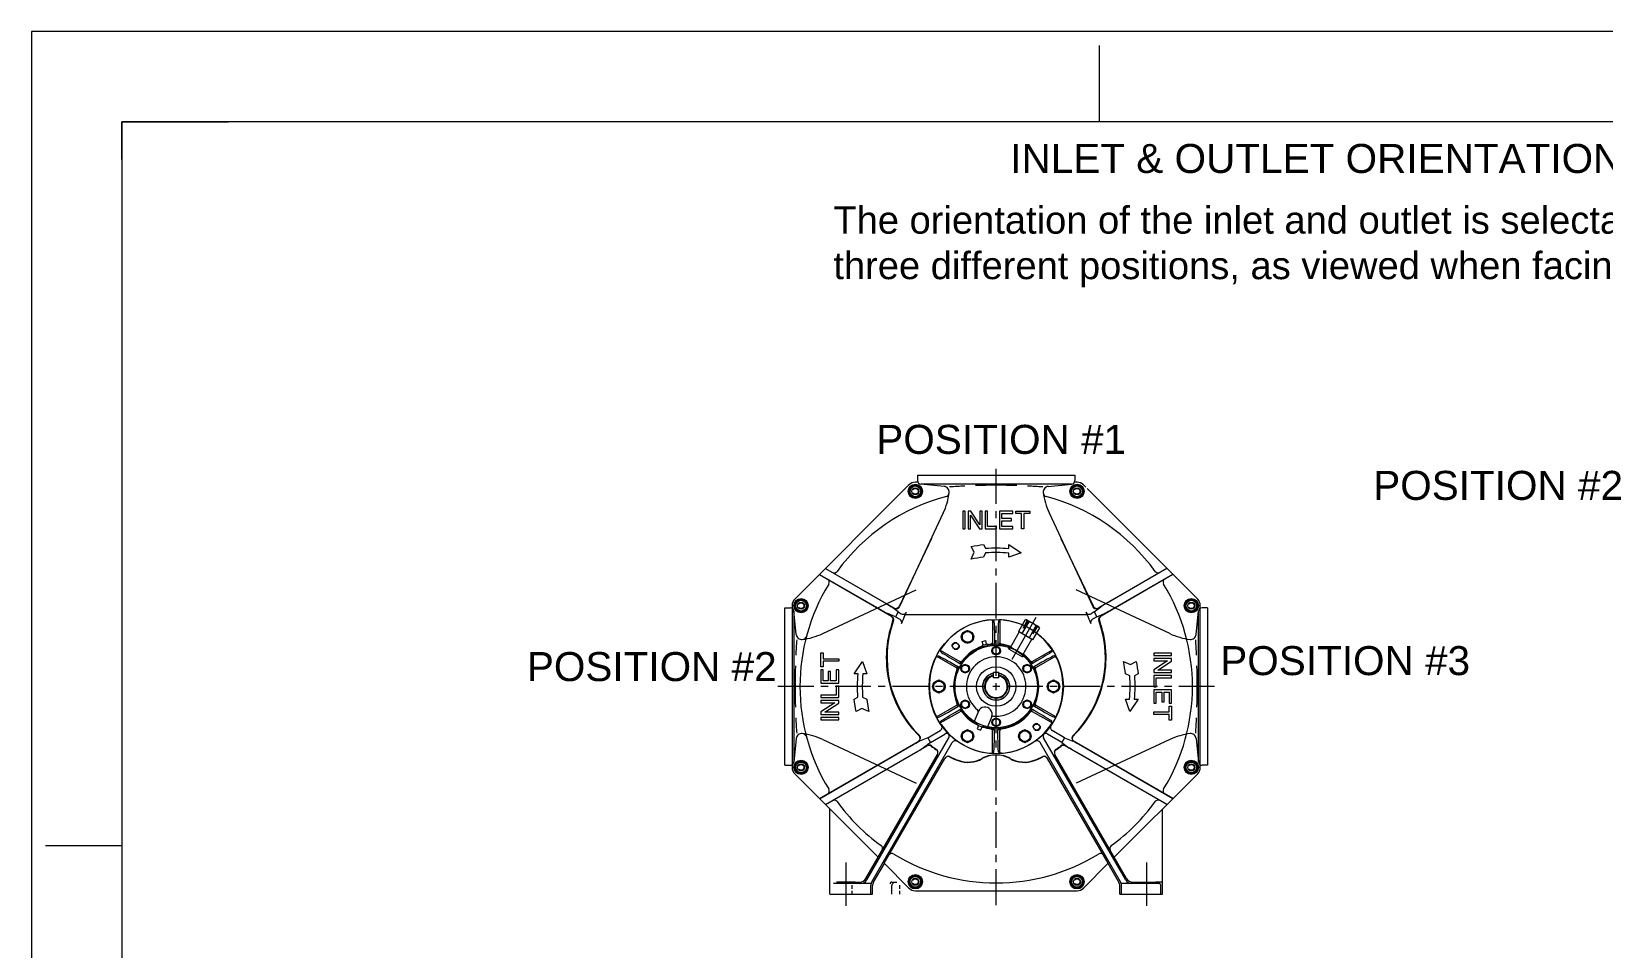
# Model space of a CAD drawing. Header units: millimetres. Extents: x -1229 to 6348, y -522 to 5252.
# Drawn here: x -1229 to 1558, y 3627 to 5252 of the extents above; entities that cross this region are included whole.
import ezdxf
from ezdxf.enums import TextEntityAlignment as Align

# ---------------------------------------------------------------- set-up
doc = ezdxf.new("R2010")
doc.units = ezdxf.units.MM
doc.header["$LTSCALE"] = 25.4
doc.linetypes.add('CENTER', pattern=[2, 1.25, -0.25, 0.25, -0.25])
doc.linetypes.add('HIDDEN', pattern=[0.375, 0.25, -0.125])
for name, color, linetype, lineweight in [('CEN', 3, 'CENTER', 5), ('CEN-HIDE', 3, 'CENTER', 5), ('HID', 6, 'HIDDEN', 5), ('HID-HIDE', 6, 'HIDDEN', 5), ('OBJ', 7, 'Continuous', 5), ('TXT', 7, 'Continuous', 5)]:
    doc.layers.add(name, color=color, linetype=linetype, lineweight=lineweight)
doc.layers.add('Title Block', color=7, linetype='Continuous')
doc.styles.add('ACANSTS', font='romans.shx', dxfattribs={"height": 25.4})
doc.styles.add('Roman', font='romans')
doc.styles.get("Standard").update_dxf_attribs({"font": 'arial.ttf'})

# ---------------------------------------------------------------- blocks, each defined once
blk = doc.blocks.new('LONE STAR BLOWER TITLE BLOCK (SIZE A)')
at = {"layer": 'Title Block', "lineweight": 15}
for p, q in [((600.08, 457.2), (0, 457.2)), ((0, 457.2), (0, 0)), ((150.02, 444.5), (150.02, 455.22)), ((587.38, 444.5), (12.7, 444.5)), ((587.38, 444.5), (12.7, 444.5)), ((12.7, 444.5), (12.7, 12.7)), ((12.7, 439.2), (12.7, 444.5)), ((12.7, 444.5), (27.67, 444.5)), ((12.7, 439.2), (12.7, 361.13)), ((1.98, 342.9), (12.7, 342.9))]:
    blk.add_line(p, q, dxfattribs=at)
at = {"layer": 'Title Block', "lineweight": 15, "style": 'ACANSTS'}
for tag, p, height in [('DRAWN_BY', (364.98, 58.05), 3.43), ('DRAWN_DATE', (394.07, 58.26), 3.43), ('DRAWING_SUBTITLE', (444.84, 50.21), 5.14), ('CHECKED_BY', (365.54, 49.27), 3.43), ('CHECK_DATE', (393.59, 49.29), 3.43), ('ENGINEER', (365.39, 40.85), 3.43), ('ENG_DATE', (393.36, 40.71), 3.43), ('DRAWING_SUBTITLE', (444.78, 39.35), 5.14), ('MANUFACTURING', (365.28, 32.27), 3.43), ('MFG_DATE', (393.39, 32.25), 3.43), ('CONTROL', (365.28, 23.7), 3.43), ('CONTROL_DATE', (393.39, 23.67), 3.43), ('CAGE_CODE', (450.28, 23.27), 3.43), ('MODEL_FILE_NAME', (210.7, 15.52), 3.43), ('APPROVED_BY', (364.99, 14.44), 3.43), ('APPROVAL_DATE', (393.18, 14.26), 3.43)]:
    blk.add_attdef(tag, p, '', height=height, dxfattribs=at)
at = {"layer": 'Title Block', "lineweight": 15, "style": 'Roman', "flags": 8}
for tag, height, p in [('DWG_NUMBER', 7.14, (480.3, 29.15)), ('SCALE', 3.43, (454.75, 17.88)), ('SHEETNUMBER', 3.43, (539.89, 17.88)), ('TOTA_SHEETS', 3.43, (556.11, 17.82))]:
    blk.add_attdef(tag, text='', height=height, dxfattribs=at).set_placement(p, align=Align.TOP_LEFT)
at = {"layer": 'Title Block', "lineweight": 15, "style": 'ACANSTS'}
blk.add_attdef('REVISION', text='', height=3.43, dxfattribs=at).set_placement((580.38, 22.69), align=Align.CENTER)

msp = doc.modelspace()

# ---------------------------------------------------------------- linework, layer by layer
at = {"lineweight": 5}
for p, q in [((232.021, 3743.294), (199.025, 3743.294)), ((724.42, 3743.294), (765.421, 3743.294)), ((187.24, 3721.698), (262.856, 3721.698)), ((701.59, 3721.698), (777.206, 3721.698))]:
    msp.add_line(p, q, dxfattribs=at)
at = {"layer": 'CEN', "color": 5, "linetype": 'CENTER', "lineweight": 5, "ltscale": 2}
for p, q in [((482.223, 3702.464), (482.223, 4476.01)), ((869.756, 4089.998), (94.689, 4089.998))]:
    msp.add_line(p, q, dxfattribs=at)
at = {"layer": 'CEN', "color": 5, "linetype": 'Continuous', "lineweight": 5, "ltscale": 0.75}
msp.add_line((510.361, 4138.734), (553.35, 4213.194), dxfattribs=at)
at = {"layer": 'CEN-HIDE', "color": 5, "linetype": 'Continuous', "lineweight": 5, "ltscale": 2}
for p, q in [((215.523, 3778.054), (215.523, 3701.37)), ((748.923, 3778.054), (748.923, 3701.37))]:
    msp.add_line(p, q, dxfattribs=at)
at = {"layer": 'HID', "color": 7, "lineweight": 5, "ltscale": 0.375}
for p, q in [((457.786, 4163.359), (458.613, 4160.61)), ((466.705, 4165.749), (467.363, 4162.955)), ((449.587, 4021.547), (450.719, 4024.118)), ((458.149, 4018.088), (459.121, 4020.723))]:
    msp.add_line(p, q, dxfattribs=at)
at = {"layer": 'HID', "color": 7, "linetype": 'Continuous', "lineweight": 5}
for p, q in [((504.337, 4156.876), (506.045, 4159.835)), ((530.792, 4145.547), (529.084, 4142.589))]:
    msp.add_line(p, q, dxfattribs=at)
at = {"layer": 'HID', "color": 7, "lineweight": 5, "ltscale": 2}
for centre in [(410.381, 4161.84), (554.065, 4018.156)]:
    msp.add_circle(centre, 6.35, dxfattribs=at)
at = {"layer": 'HID-HIDE', "color": 7, "linetype": 'Continuous', "lineweight": 5, "ltscale": 2}
for p, q in [((533.733, 4208.546), (521.537, 4187.421)), ((533.733, 4208.546), (536.002, 4208.546)), ((557.999, 4195.846), (536.002, 4208.546)), ((505.712, 4156.083), (523.238, 4186.439)), ((546.937, 4172.756), (521.537, 4187.421)), ((540.083, 4204.879), (527.887, 4183.755)), ((530.134, 4193.602), (537.651, 4207.593)), ((538.751, 4206.958), (531.234, 4192.967)), ((552.783, 4197.547), (540.587, 4176.422)), ((555.249, 4197.433), (546.892, 4183.927)), ((559.133, 4193.881), (546.937, 4172.756)), ((547.991, 4183.292), (556.349, 4196.798)), ((559.133, 4193.881), (557.999, 4195.846)), ((527.709, 4143.383), (545.235, 4173.739)), ((477.448, 4105.149), (477.448, 4110.062)), ((486.998, 4105.149), (477.448, 4105.149)), ((486.973, 4114.649), (477.473, 4114.649)), ((477.473, 4105.149), (477.473, 4114.649)), ((486.973, 4105.149), (486.973, 4114.649)), ((486.998, 4105.149), (486.998, 4110.062))]:
    msp.add_line(p, q, dxfattribs=at)
at = {"layer": 'HID-HIDE', "color": 7, "lineweight": 5, "ltscale": 2}
for p, q in [((382.863, 4154.697), (383.211, 4152.251)), ((376.512, 4143.697), (378.804, 4144.618))]:
    msp.add_line(p, q, dxfattribs=at)
at = {"layer": 'HID-HIDE', "color": 7, "linetype": 'Continuous', "lineweight": 5}
msp.add_line((504.337, 4156.876), (529.084, 4142.589), dxfattribs=at)
at = {"layer": 'HID-HIDE', "color": 7, "lineweight": 5}
for p, q in [((226.699, 3721.698), (226.699, 3739.954)), ((311.069, 3721.698), (311.069, 3739.954))]:
    msp.add_line(p, q, dxfattribs=at)
at = {"layer": 'HID-HIDE', "color": 7, "lineweight": 5, "ltscale": 2}
for centre in [(338.851, 4436.129), (625.595, 4436.129), (136.091, 4233.37), (828.354, 4233.37), (136.091, 3946.626), (828.354, 3946.626), (338.851, 3743.866), (625.595, 3743.866)]:
    msp.add_circle(centre, 5.131, dxfattribs=at)
at = {"layer": 'HID-HIDE', "color": 7, "linetype": 'Continuous', "lineweight": 5, "ltscale": 2}
for centre, radius, start, end in [((534.229, 4202.073), 6.492, 25.615753, 85.615753), ((534.867, 4181.181), 24.266, 42.412046, 77.587954), ((553.279, 4191.074), 6.492, 34.384247, 94.384247), ((465.893, 4061.714), 106.018, 52.254996, 67.745004), ((490.923, 4105.068), 56.816, 72.916281, 74.564396), ((490.923, 4105.068), 56.816, 45.435604, 47.083719), ((482.223, 4089.998), 24.098, 101.367511, 78.632489), ((482.223, 4089.998), 23.781, 101.521345, 78.478655), ((482.223, 4089.998), 20.625, 103.314474, 76.685526), ((482.223, 4089.998), 19.745, 103.995429, 76.004571)]:
    msp.add_arc(centre, radius, start, end, dxfattribs=at)
at = {"layer": 'HID-HIDE', "color": 7, "lineweight": 5, "ltscale": 2}
for centre, ratio, start_param, end_param in [((384.709, 4157.446), 0.03491045, 4.72019707, 6.24282349), ((384.733, 4157.278), 0.03491031, -1.56298825, -0.03923226)]:
    msp.add_ellipse(centre, major_axis=(-1.844, -2.753), ratio=ratio, start_param=start_param, end_param=end_param, dxfattribs=at)
at = {"layer": 'HID-HIDE', "color": 7, "lineweight": 5, "ltscale": 2, "extrusion": (0, 0, -1)}
for centre, major_axis, ratio, start_param, end_param in [((375.054, 4140.724), (1.463, 2.973), 0.03491045, 4.72019707, 6.24282349), ((375.212, 4140.787), (1.462, 2.974), 0.03491031, -1.56298825, -0.03923226)]:
    msp.add_ellipse(centre, major_axis=major_axis, ratio=ratio, start_param=start_param, end_param=end_param, dxfattribs=at)
at = {"layer": 'OBJ', "color": 7, "lineweight": 5}
for p, q in [((342.523, 4464.648), (621.923, 4464.648)), ((342.523, 4464.648), (621.923, 4464.648)), ((342.523, 4464.648), (342.523, 4455.123)), ((621.923, 4464.648), (621.923, 4455.123)), ((327.535, 4447.445), (124.776, 4244.685)), ((343.272, 4452.131), (338.851, 4452.131)), ((390.104, 4444.8), (348.268, 4448.802)), ((615.573, 4448.773), (348.873, 4448.773)), ((574.342, 4444.8), (616.177, 4448.802)), ((625.595, 4452.131), (621.174, 4452.131)), ((640.973, 4443.382), (636.91, 4447.445)), ((839.669, 4244.685), (643.519, 4440.835)), ((388.369, 4397.802), (310.909, 4231.689)), ((576.077, 4397.802), (653.536, 4231.689)), ((367.349, 4352.723), (309.834, 4232.13)), ((597.097, 4352.723), (654.612, 4232.13)), ((179.353, 4299.262), (286.823, 4237.214)), ((179.539, 4299.448), (300.928, 4229.364)), ((784.907, 4299.448), (663.518, 4229.364)), ((785.093, 4299.262), (677.623, 4237.214)), ((168.746, 4288.655), (296.239, 4215.046)), ((168.932, 4288.841), (279.705, 4224.886)), ((795.7, 4288.655), (668.206, 4215.046)), ((795.514, 4288.841), (684.74, 4224.886)), ((174.419, 4183.852), (340.532, 4261.311)), ((790.026, 4183.852), (623.914, 4261.311)), ((107.573, 3950.298), (107.573, 4229.698)), ((107.573, 3950.298), (107.573, 4229.698)), ((107.573, 4229.698), (117.098, 4229.698)), ((120.089, 4233.37), (120.089, 3946.626)), ((127.42, 4182.117), (123.419, 4223.953)), ((123.448, 4223.348), (123.448, 3956.648)), ((303.438, 4213.83), (289.799, 4219.427)), ((308.264, 4222.189), (296.598, 4231.201)), ((308.264, 4222.189), (303.438, 4213.83)), ((303.438, 4213.83), (311.455, 4209.201)), ((308.264, 4222.189), (313.947, 4218.908)), ((320.343, 4216.291), (322.877, 4221.723)), ((643.773, 4216.998), (320.632, 4216.998)), ((644.102, 4216.291), (641.569, 4221.723)), ((656.181, 4222.189), (650.499, 4218.908)), ((661.007, 4213.83), (652.991, 4209.201)), ((656.181, 4222.189), (667.849, 4231.202)), ((656.181, 4222.189), (661.007, 4213.83)), ((661.007, 4213.83), (674.647, 4219.427)), ((837.025, 4182.117), (841.027, 4223.953)), ((840.998, 3956.648), (840.998, 4223.348)), ((844.356, 3946.626), (844.356, 4233.37)), ((856.873, 4229.698), (847.348, 4229.698)), ((856.873, 4229.698), (856.873, 3950.298)), ((856.873, 4229.698), (856.873, 3950.298)), ((475.872, 4208.396), (477.816, 4206.871)), ((475.873, 4208.31), (475.873, 4168.281)), ((488.574, 4208.396), (486.63, 4206.871)), ((488.573, 4208.31), (488.573, 4168.281)), ((382.863, 4154.697), (383.211, 4152.251)), ((382.936, 4154.653), (417.602, 4134.639)), ((457.339, 4163.24), (467.152, 4165.869)), ((457.339, 4163.24), (458.125, 4160.627)), ((457.535, 4169.866), (463.669, 4171.51)), ((459.179, 4163.733), (457.535, 4169.866)), ((465.312, 4165.376), (463.669, 4171.51)), ((467.152, 4165.869), (467.778, 4163.213)), ((479.048, 4175.137), (479.048, 4166.387)), ((485.398, 4175.137), (485.398, 4166.387)), ((581.51, 4154.653), (546.843, 4134.639)), ((581.583, 4154.697), (581.235, 4152.251)), ((376.512, 4143.697), (378.804, 4144.618)), ((376.586, 4143.655), (411.252, 4123.64)), ((406.903, 4129.818), (414.481, 4125.443)), ((410.078, 4135.317), (417.656, 4130.942)), ((554.368, 4135.317), (546.79, 4130.942)), ((557.543, 4129.818), (549.965, 4125.443)), ((587.86, 4143.655), (553.193, 4123.64)), ((587.934, 4143.697), (585.642, 4144.618)), ((376.586, 4036.341), (411.252, 4056.356)), ((382.936, 4025.342), (417.602, 4045.357)), ((406.903, 4050.178), (414.481, 4054.553)), ((410.078, 4044.679), (417.656, 4049.054)), ((450.884, 4046.333), (444.016, 4029.336)), ((554.368, 4044.679), (546.79, 4049.054)), ((581.51, 4025.342), (546.843, 4045.357)), ((557.543, 4050.178), (549.965, 4054.553)), ((587.86, 4036.341), (553.193, 4056.356)), ((376.512, 4036.299), (378.804, 4035.378)), ((382.863, 4025.299), (383.211, 4027.745)), ((450.924, 4021.007), (448.546, 4015.119)), ((448.546, 4015.119), (454.433, 4012.741)), ((449.158, 4021.721), (450.302, 4024.319)), ((449.158, 4021.721), (458.578, 4017.915)), ((456.812, 4018.628), (454.433, 4012.741)), ((458.578, 4017.915), (459.561, 4020.578)), ((474.434, 4036.818), (467.567, 4019.821)), ((479.048, 4004.859), (479.048, 4013.609)), ((485.398, 4004.859), (485.398, 4013.609)), ((581.583, 4025.299), (581.235, 4027.745)), ((587.934, 4036.299), (585.642, 4035.378)), ((127.42, 3997.879), (123.419, 3956.043)), ((168.746, 3891.341), (344.053, 3992.554)), ((168.932, 3891.155), (336.102, 3987.671)), ((174.419, 3996.144), (340.532, 3918.684)), ((360.869, 3999.324), (346.263, 3993.176)), ((365.695, 3990.965), (353.067, 3981.39)), ((360.869, 3999.324), (382.939, 4012.066)), ((360.869, 3999.324), (365.695, 3990.965)), ((365.695, 3990.965), (391.337, 4005.769)), ((475.873, 3971.685), (475.873, 4011.715)), ((488.573, 3971.685), (488.573, 4011.715)), ((598.751, 3990.965), (573.109, 4005.769)), ((603.577, 3999.324), (581.506, 4012.066)), ((603.577, 3999.324), (598.751, 3990.965)), ((598.751, 3990.965), (611.378, 3981.39)), ((603.577, 3999.324), (618.183, 3993.176)), ((795.7, 3891.341), (620.393, 3992.554)), ((790.026, 3996.144), (623.914, 3918.684)), ((795.514, 3891.155), (628.344, 3987.671)), ((837.025, 3997.879), (841.027, 3956.043)), ((179.353, 3880.734), (343.219, 3975.343)), ((179.539, 3880.548), (359.91, 3984.686)), ((475.872, 3971.6), (477.816, 3973.124)), ((488.574, 3971.6), (486.63, 3973.124)), ((784.907, 3880.548), (604.535, 3984.686)), ((785.093, 3880.734), (621.226, 3975.343)), ((107.573, 3950.298), (117.098, 3950.298)), ((856.873, 3950.298), (847.348, 3950.298)), ((187.24, 3721.698), (187.24, 3872.847)), ((777.206, 3721.698), (777.206, 3872.847)), ((264.557, 3742.923), (283.813, 3776.274)), ((283.566, 3776.521), (327.535, 3732.551)), ((636.91, 3732.551), (680.88, 3776.521)), ((699.889, 3742.923), (680.633, 3776.274)), ((260.437, 3740.748), (193.425, 3740.748)), ((232.021, 3743.294), (240.026, 3743.294)), ((259.973, 3721.698), (259.973, 3737.345)), ((262.856, 3721.698), (262.856, 3736.573)), ((296.845, 3721.698), (296.845, 3737.446)), ((297.264, 3743.294), (305.747, 3743.294)), ((701.59, 3721.698), (701.59, 3736.573)), ((771.021, 3740.748), (704.008, 3740.748)), ((704.473, 3721.698), (704.473, 3737.345)), ((773.904, 3743.294), (765.421, 3743.294)), ((774.323, 3721.698), (774.323, 3737.446)), ((338.851, 3727.864), (625.595, 3727.864))]:
    msp.add_line(p, q, dxfattribs=at)
at = {"layer": 'OBJ', "lineweight": 5}
for p, q in [((252.494, 3747.098), (397.994, 3999.112)), ((261.674, 3743.695), (404.291, 3990.714)), ((702.771, 3743.695), (560.155, 3990.714)), ((711.952, 3747.098), (566.451, 3999.112)), ((251.024, 3749.644), (377.98, 3969.538)), ((283.566, 3776.521), (390.982, 3962.572)), ((680.88, 3776.521), (573.463, 3962.572)), ((713.422, 3749.644), (586.465, 3969.538)), ((124.776, 3935.31), (272.773, 3787.314)), ((691.673, 3787.314), (839.669, 3935.31))]:
    msp.add_line(p, q, dxfattribs=at)
at = {"layer": 'OBJ', "color": 7, "lineweight": 5}
for points in [[(341.697, 4446.753), (331.073, 4443.907), (328.227, 4433.283), (336.004, 4425.506), (346.628, 4428.352), (349.474, 4438.976)], [(635.12, 4441.629), (625.595, 4447.128), (616.07, 4441.629), (616.07, 4430.63), (625.595, 4425.131), (635.12, 4430.63)], [(427.19, 4369.398), (427.19, 4401.148), (422.956, 4401.148), (422.956, 4369.398)], [(457.458, 4369.398), (457.458, 4401.148), (453.225, 4401.148), (453.225, 4376.496), (437.138, 4401.148), (432.481, 4401.148), (432.481, 4369.398), (436.715, 4369.398), (436.715, 4394.05), (452.801, 4369.398)], [(482.646, 4369.398), (482.646, 4373.631), (466.983, 4373.631), (466.983, 4401.148), (462.75, 4401.148), (462.75, 4369.398)], [(511.645, 4369.398), (511.645, 4373.631), (492.171, 4373.631), (492.171, 4383.685), (509.105, 4383.685), (509.105, 4387.919), (492.171, 4387.919), (492.171, 4396.915), (511.645, 4396.915), (511.645, 4401.148), (487.938, 4401.148), (487.938, 4369.398)], [(527.308, 4369.398), (527.308, 4396.915), (516.936, 4396.915), (516.936, 4401.148), (541.913, 4401.148), (541.913, 4396.915), (531.541, 4396.915), (531.541, 4369.398)], [(130.592, 4242.895), (125.093, 4233.37), (130.592, 4223.845), (141.591, 4223.845), (147.09, 4233.37), (141.591, 4242.895)], [(838.978, 4230.524), (836.131, 4241.147), (825.508, 4243.994), (817.731, 4236.217), (820.577, 4225.593), (831.201, 4222.747)], [(440.948, 4183.485), (431.423, 4188.985), (421.898, 4183.485), (421.898, 4172.487), (431.423, 4166.988), (440.948, 4172.487)], [(475.873, 4149.832), (482.223, 4146.166), (488.573, 4149.832), (488.573, 4157.164), (482.223, 4160.83), (475.873, 4157.164)], [(202.823, 4135.083), (175.306, 4135.083), (175.306, 4124.711), (171.073, 4124.711), (171.073, 4149.688), (175.306, 4149.688), (175.306, 4139.316), (202.823, 4139.316)], [(427.23, 4114.416), (433.58, 4118.082), (433.58, 4125.414), (427.23, 4129.08), (420.88, 4125.414), (420.88, 4118.082)], [(530.865, 4125.414), (530.865, 4118.082), (537.215, 4114.416), (543.565, 4118.082), (543.565, 4125.414), (537.215, 4129.08)], [(761.623, 4145.031), (793.373, 4145.031), (793.373, 4149.265), (761.623, 4149.265)], [(761.623, 4114.763), (793.373, 4114.763), (793.373, 4118.996), (768.721, 4118.996), (793.373, 4135.083), (793.373, 4139.74), (761.623, 4139.74), (761.623, 4135.506), (786.275, 4135.506), (761.623, 4119.42)], [(202.823, 4119.42), (198.59, 4119.42), (198.59, 4099.946), (188.535, 4099.946), (188.535, 4116.88), (184.302, 4116.88), (184.302, 4099.946), (175.306, 4099.946), (175.306, 4119.42), (171.073, 4119.42), (171.073, 4095.713), (202.823, 4095.713)], [(380.623, 4100.996), (371.098, 4095.497), (371.098, 4084.499), (380.623, 4078.999), (390.148, 4084.499), (390.148, 4095.497)], [(583.823, 4078.999), (593.348, 4084.499), (593.348, 4095.497), (583.823, 4100.996), (574.298, 4095.497), (574.298, 4084.499)], [(761.623, 4089.575), (765.856, 4089.575), (765.856, 4105.238), (793.373, 4105.238), (793.373, 4109.471), (761.623, 4109.471)], [(202.823, 4090.421), (198.59, 4090.421), (198.59, 4074.758), (171.073, 4074.758), (171.073, 4070.525), (202.823, 4070.525)], [(761.623, 4060.576), (765.856, 4060.576), (765.856, 4080.05), (775.91, 4080.05), (775.91, 4063.116), (780.144, 4063.116), (780.144, 4080.05), (789.14, 4080.05), (789.14, 4060.576), (793.373, 4060.576), (793.373, 4084.283), (761.623, 4084.283)], [(202.823, 4065.233), (171.073, 4065.233), (171.073, 4061), (195.725, 4061), (171.073, 4044.913), (171.073, 4040.256), (202.823, 4040.256), (202.823, 4044.49), (178.171, 4044.49), (202.823, 4060.576)], [(433.58, 4054.582), (433.58, 4061.914), (427.23, 4065.58), (420.88, 4061.914), (420.88, 4054.582), (427.23, 4050.916)], [(537.215, 4065.58), (530.865, 4061.914), (530.865, 4054.582), (537.215, 4050.916), (543.565, 4054.582), (543.565, 4061.914)], [(761.623, 4044.913), (789.14, 4044.913), (789.14, 4055.285), (793.373, 4055.285), (793.373, 4030.308), (789.14, 4030.308), (789.14, 4040.68), (761.623, 4040.68)], [(202.823, 4034.965), (171.073, 4034.965), (171.073, 4030.731), (202.823, 4030.731)], [(488.573, 4030.164), (482.223, 4033.83), (475.873, 4030.164), (475.873, 4022.832), (482.223, 4019.166), (488.573, 4022.832)], [(421.898, 4007.509), (421.898, 3996.511), (431.423, 3991.011), (440.948, 3996.511), (440.948, 4007.509), (431.423, 4013.008)], [(523.498, 3996.511), (533.023, 3991.011), (542.548, 3996.511), (542.548, 4007.509), (533.023, 4013.008), (523.498, 4007.509)], [(125.468, 3949.472), (128.314, 3938.848), (138.938, 3936.002), (146.715, 3943.779), (143.869, 3954.403), (133.245, 3957.249)], [(833.854, 3937.101), (839.353, 3946.626), (833.854, 3956.151), (822.855, 3956.151), (817.356, 3946.626), (822.855, 3937.101)], [(329.326, 3738.367), (338.851, 3732.868), (348.376, 3738.367), (348.376, 3749.366), (338.851, 3754.865), (329.326, 3749.366)], [(622.749, 3733.243), (633.372, 3736.089), (636.219, 3746.713), (628.442, 3754.49), (617.818, 3751.644), (614.971, 3741.02)]]:
    msp.add_lwpolyline(points, close=True, dxfattribs=at)
for points in [[(463.467, 4335.224, -0.03638238), (504.448, 4334.971), (504.448, 4341.964), (526.673, 4327.169), (504.448, 4319.577), (504.448, 4326.61, 0.03746782), (463.495, 4326.872), (459.998, 4319.439, 0.02113884), (437.773, 4315.679), (443.329, 4328.105), (437.773, 4338.363, -0.01947021), (459.998, 4341.826)], [(236.997, 4071.242, -0.03638238), (237.25, 4112.223), (230.257, 4112.223), (245.052, 4134.448), (252.644, 4112.223), (245.611, 4112.223, 0.03746782), (245.349, 4071.27), (252.782, 4067.773, 0.02113884), (256.542, 4045.548), (244.115, 4051.104), (233.858, 4045.548, -0.01947021), (230.395, 4067.773)], [(727.449, 4108.754, -0.03638238), (727.196, 4067.773), (734.189, 4067.773), (719.393, 4045.548), (711.802, 4067.773), (718.835, 4067.773, 0.03746782), (719.097, 4108.726), (711.664, 4112.223, 0.02113884), (707.903, 4134.448), (720.33, 4128.892), (730.588, 4134.448, -0.01947021), (734.051, 4112.223)]]:
    msp.add_lwpolyline(points, format="xyb", close=True, dxfattribs=at)
for centre, radius in [((338.851, 4436.129), 12.7), ((338.851, 4436.129), 11.087), ((338.851, 4436.129), 9.525), ((338.851, 4436.129), 6.35), ((625.595, 4436.129), 12.7), ((625.595, 4436.129), 11.087), ((625.595, 4436.129), 9.525), ((625.595, 4436.129), 6.35), ((136.091, 4233.37), 12.7), ((136.091, 4233.37), 11.087), ((136.091, 4233.37), 9.525), ((136.091, 4233.37), 6.35), ((828.354, 4233.37), 12.7), ((828.354, 4233.37), 11.087), ((828.354, 4233.37), 9.525), ((828.354, 4233.37), 6.35), ((482.223, 4089.998), 119.126), ((431.423, 4177.986), 11.087), ((431.423, 4177.986), 9.525), ((410.381, 4161.84), 5.359), ((482.223, 4089.998), 73.025), ((482.223, 4153.498), 7.442), ((482.223, 4153.498), 6.35), ((427.23, 4121.748), 7.442), ((427.23, 4121.748), 6.35), ((482.223, 4089.998), 34.925), ((537.215, 4121.748), 7.442), ((537.215, 4121.748), 6.35), ((380.623, 4089.998), 11.087), ((380.623, 4089.998), 9.525), ((583.823, 4089.998), 11.087), ((583.823, 4089.998), 9.525), ((427.23, 4058.248), 7.442), ((427.23, 4058.248), 6.35), ((537.215, 4058.248), 7.442), ((537.215, 4058.248), 6.35), ((482.223, 4026.498), 7.442), ((482.223, 4026.498), 6.35), ((554.065, 4018.156), 5.359), ((431.423, 4002.01), 11.087), ((431.423, 4002.01), 9.525), ((533.023, 4002.01), 11.087), ((533.023, 4002.01), 9.525), ((136.091, 3946.626), 12.7), ((136.091, 3946.626), 11.087), ((828.354, 3946.626), 12.7), ((828.354, 3946.626), 11.087), ((136.091, 3946.626), 9.525), ((136.091, 3946.626), 6.35), ((828.354, 3946.626), 9.525), ((828.354, 3946.626), 6.35), ((338.851, 3743.866), 12.7), ((338.851, 3743.866), 11.087), ((338.851, 3743.866), 9.525), ((338.851, 3743.866), 6.35), ((625.595, 3743.866), 12.7), ((625.595, 3743.866), 11.087), ((625.595, 3743.866), 9.525), ((625.595, 3743.866), 6.35)]:
    msp.add_circle(centre, radius, dxfattribs=at)
for centre, radius, start, end in [((338.851, 4436.129), 16.002, 90, 135), ((348.873, 4455.123), 6.35, 180, 270), ((279.023, 4448.79), 120.65, 335, 352.963068), ((389.185, 4435.192), 9.652, 352.963068, 84.536427), ((392.216, 4432.924), 6.35, 284.706506, 352.020787), ((482.223, 3260.367), 1186.41, 92.690727, 93.994622), ((482.223, 3260.367), 1186.41, 88.22997, 91.77003), ((482.223, 3260.367), 1186.41, 86.005378, 87.309273), ((575.261, 4435.192), 9.652, 95.463573, 187.036932), ((685.423, 4448.79), 120.65, 187.036932, 205), ((572.229, 4432.924), 6.35, 187.979213, 255.293494), ((615.573, 4455.123), 6.35, 270, 0), ((625.595, 4436.129), 16.002, 45, 90), ((482.223, 4089.998), 348.191, 104.706506, 144.1077), ((482.223, 4089.998), 348.191, 35.8923, 75.293494), ((195.002, 4297.853), 6.35, 240, 324.1077), ((769.444, 4297.853), 6.35, 215.8923, 300), ((482.223, 4089.998), 348.191, 148.552914, 211.447086), ((179.756, 4274.966), 6.35, 328.552914, 60), ((784.69, 4274.966), 6.35, 120, 211.447086), ((482.223, 4089.998), 348.191, 328.552914, 31.447086), ((136.091, 4233.37), 16.002, 135, 180), ((828.354, 4233.37), 16.002, 0, 45), ((117.098, 4223.348), 6.35, 0, 90), ((293.064, 4209.547), 6.35, 340.026422, 60), ((293.064, 4209.547), 7.589, 340.026422, 20.013211), ((304.103, 4234.863), 6.35, 240, 334.502286), ((304.103, 4234.863), 7.51, 285.969671, 335), ((308.28, 4203.702), 6.35, 340.118185, 60), ((317.122, 4224.407), 6.35, 240, 334.997806), ((482.223, 4140.798), 178.618, 154.997806, 160.118185), ((647.324, 4224.407), 6.35, 205.002194, 300), ((482.223, 4140.798), 178.618, 19.881815, 25.002194), ((656.166, 4203.702), 6.35, 120, 199.881815), ((660.343, 4234.863), 7.51, 205, 254.030329), ((660.343, 4234.863), 6.35, 205.497714, 300), ((671.381, 4209.547), 7.589, 159.986789, 199.973578), ((671.381, 4209.547), 6.35, 120, 199.973578), ((847.348, 4223.348), 6.35, 90, 180), ((137.029, 4183.036), 9.652, 185.463573, 277.036932), ((123.43, 4293.198), 120.65, 277.036932, 295), ((482.223, 4140.798), 194.914, 160.026422, 195.107282), ((482.223, 4140.798), 193.675, 160.026422, 225.274855), ((482.223, 4089.998), 118.567, 94.597202, 145.402798), ((482.223, 4089.998), 118.567, 34.597202, 85.402798), ((482.223, 4140.798), 193.675, 314.725145, 19.973578), ((482.223, 4140.798), 194.914, 18.085844, 19.973578), ((482.223, 4140.798), 194.914, 344.892718, 18.085844), ((841.015, 4293.198), 120.65, 245, 262.963068), ((827.417, 4183.036), 9.652, 262.963068, 354.536427), ((1311.854, 4089.998), 1186.41, 176.005378, 177.309273), ((139.297, 4180.005), 6.35, 277.979213, 345.293494), ((482.223, 4089.998), 75.574, 108.812941, 142.971153), ((482.223, 4089.998), 74.461, 117.182505, 143.696101), ((482.223, 4089.998), 75.574, 97.028847, 101.187059), ((482.223, 4089.998), 74.811, 96.53425, 101.166004), ((472.571, 4168.281), 3.302, 277.028847, 0), ((473.334, 4167.603), 3.302, 276.53425, 0), ((475.746, 4166.387), 3.302, 274.846517, 0), ((482.223, 4089.998), 73.361, 85.153483, 94.846517), ((488.7, 4166.387), 3.302, 180, 265.153483), ((490.761, 4167.29), 3.302, 180, 263.696101), ((491.875, 4168.281), 3.302, 180, 262.971153), ((482.223, 4089.998), 74.461, 69.820374, 83.696101), ((482.223, 4089.998), 75.574, 69.674279, 82.971153), ((-347.408, 4089.998), 1186.41, 2.690727, 3.994622), ((1311.854, 4089.998), 1186.41, 178.22997, 181.77003), ((482.223, 4089.998), 118.567, 154.597202, 205.402798), ((412.83, 4122.583), 3.302, 334.846517, 60), ((482.223, 4089.998), 73.361, 145.153483, 154.846517), ((419.253, 4137.499), 3.302, 240, 322.971153), ((419.307, 4133.802), 3.302, 240, 325.153483), ((419.555, 4136.039), 3.302, 240, 323.696101), ((482.223, 4089.998), 52.797, 264.573562, 231.426438), ((482.223, 4089.998), 74.461, 36.303899, 50.179626), ((482.223, 4089.998), 75.574, 37.028847, 50.325721), ((544.891, 4136.039), 3.302, 216.303899, 300), ((482.223, 4089.998), 73.361, 25.153483, 34.846517), ((545.139, 4133.802), 3.302, 214.846517, 300), ((545.192, 4137.499), 3.302, 217.028847, 300), ((551.616, 4122.583), 3.302, 120, 205.153483), ((482.223, 4089.998), 118.567, 334.597202, 25.402798), ((-347.408, 4089.998), 1186.41, 358.22997, 1.77003), ((482.223, 4089.998), 75.574, 157.028847, 202.971153), ((482.223, 4089.998), 74.461, 156.303899, 203.696101), ((409.601, 4120.781), 3.302, 337.028847, 60), ((411.016, 4121.25), 3.302, 336.303899, 60), ((553.429, 4121.25), 3.302, 120, 203.696101), ((482.223, 4089.998), 74.461, 336.303899, 23.696101), ((554.844, 4120.781), 3.302, 120, 202.971153), ((482.223, 4089.998), 75.574, 337.028847, 22.971153), ((481.753, 4141.37), 194.611, 195.305816, 225.491971), ((482.692, 4141.37), 194.611, 314.508029, 344.694184), ((409.601, 4059.215), 3.302, 300, 22.971153), ((411.016, 4058.746), 3.302, 300, 23.696101), ((412.83, 4057.413), 3.302, 300, 25.153483), ((482.223, 4089.998), 73.361, 205.153483, 214.846517), ((419.253, 4042.497), 3.302, 37.028847, 120), ((419.307, 4046.194), 3.302, 34.846517, 120), ((419.555, 4043.957), 3.302, 36.303899, 120), ((482.223, 4089.998), 75.574, 217.028847, 244.152434), ((482.223, 4089.998), 74.461, 216.303899, 244.121052), ((447.244, 4046.139), 3.302, 338, 51.426438), ((482.223, 4089.998), 74.461, 276.303899, 323.696101), ((482.223, 4089.998), 75.574, 277.028847, 322.971153), ((544.891, 4043.957), 3.302, 60, 143.696101), ((482.223, 4089.998), 73.361, 325.153483, 334.846517), ((545.139, 4046.194), 3.302, 60, 145.153483), ((545.192, 4042.497), 3.302, 60, 142.971153), ((551.616, 4057.413), 3.302, 154.846517, 240), ((553.429, 4058.746), 3.302, 156.303899, 240), ((554.844, 4059.215), 3.302, 157.028847, 240), ((1311.854, 4089.998), 1186.41, 182.690727, 183.994622), ((379.764, 4017.565), 6.35, 300, 35.258203), ((482.223, 4089.998), 118.567, 214.597202, 265.402798), ((445.5, 4028.737), 1.6, 158, 239.059691), ((482.223, 4089.998), 75.574, 251.847566, 262.971153), ((482.223, 4089.998), 74.461, 251.878948, 263.696101), ((466.083, 4020.421), 1.6, 256.940309, 338), ((472.571, 4011.715), 3.302, 0, 82.971153), ((476.918, 4034.15), 3.302, 84.573562, 158), ((473.684, 4012.705), 3.302, 0, 83.696101), ((475.746, 4013.609), 3.302, 0, 85.153483), ((482.223, 4089.998), 73.361, 265.153483, 274.846517), ((488.7, 4013.609), 3.302, 94.846517, 180), ((490.761, 4012.705), 3.302, 96.303899, 180), ((491.875, 4011.715), 3.302, 97.028847, 180), ((482.223, 4089.998), 118.567, 274.597202, 325.402798), ((584.681, 4017.565), 6.35, 144.741797, 240), ((-347.408, 4089.998), 1186.41, 356.005378, 357.309273), ((137.029, 3996.96), 9.652, 82.963068, 174.536427), ((123.43, 3886.798), 120.65, 65, 82.963068), ((139.297, 3999.991), 6.35, 14.706506, 82.020787), ((340.878, 3998.054), 6.35, 300, 45.491971), ((340.878, 3998.054), 7.209, 352.739319, 45.478639), ((363.085, 3979.187), 7.103, 53.410001, 86.705001), ((394.512, 4000.27), 6.35, 57.979861, 120), ((392.495, 4002.287), 6.35, 330, 32.020139), ((409.79, 3987.539), 6.35, 54.741797, 150), ((554.655, 3987.539), 6.35, 30, 125.258203), ((571.951, 4002.287), 6.35, 147.979861, 210), ((569.934, 4000.27), 6.35, 60, 122.020139), ((601.36, 3979.187), 7.103, 93.294999, 126.589999), ((623.568, 3998.054), 7.209, 134.521361, 187.260681), ((623.568, 3998.054), 6.35, 134.508029, 240), ((841.015, 3886.798), 120.65, 97.036932, 115), ((827.417, 3996.96), 9.652, 5.463573, 97.036932), ((363.085, 3979.187), 6.35, 53.8074, 120), ((481.753, 4141.37), 194.611, 233.8074, 237.060847), ((482.223, 4140.798), 193.675, 233.610016, 236.852715), ((372.481, 3972.713), 6.35, 330, 57.060847), ((372.481, 3972.713), 7.063, 13.525036, 57.050071), ((396.482, 3959.397), 6.35, 64.892398, 150), ((396.482, 3959.397), 6.969, 64.520019, 107.26001), ((481.753, 4141.37), 194.611, 244.892398, 249.784598), ((482.223, 4140.798), 193.675, 244.70827, 249.596374), ((432.412, 4006.887), 51.363, 249.596374, 299.357859), ((432.412, 4006.887), 50.8, 249.596374, 299.357859), ((482.223, 3918.335), 50.8, 104.361512, 119.357859), ((482.223, 3918.335), 50.237, 60.642141, 119.357859), ((482.223, 3918.335), 50.8, 60.642141, 75.638488), ((532.034, 4006.887), 51.363, 240.642141, 290.403626), ((532.034, 4006.887), 50.8, 240.642141, 290.403626), ((482.223, 4140.798), 193.675, 290.403626, 295.29173), ((482.692, 4141.37), 194.611, 290.215402, 295.107602), ((567.964, 3959.397), 6.969, 72.73999, 115.479981), ((567.964, 3959.397), 6.35, 30, 115.107602), ((591.965, 3972.713), 7.063, 122.949929, 166.474964), ((591.965, 3972.713), 6.35, 122.939153, 210), ((482.223, 4140.798), 193.675, 303.133397, 306.389984), ((482.692, 4141.37), 194.611, 302.939153, 306.1926), ((601.36, 3979.187), 6.35, 60, 126.1926), ((117.098, 3956.648), 6.35, 270, 0), ((136.091, 3946.626), 16.002, 180, 225), ((828.354, 3946.626), 16.002, 315, 0), ((847.348, 3956.648), 6.35, 180, 270), ((179.756, 3905.03), 6.35, 300, 31.447086), ((784.69, 3905.03), 6.35, 148.552914, 240), ((195.002, 3882.143), 6.35, 35.8923, 120), ((482.223, 4089.998), 348.191, 215.8923, 234.1077), ((482.223, 4089.998), 348.191, 305.8923, 324.1077), ((769.444, 3882.143), 6.35, 60, 144.1077), ((274.368, 3802.777), 6.35, 330, 54.1077), ((297.255, 3787.531), 6.35, 58.552914, 150), ((482.223, 4089.998), 348.191, 238.552914, 301.447086), ((667.191, 3787.531), 6.35, 30, 121.447086), ((690.077, 3802.777), 6.35, 125.8923, 210), ((240.026, 3755.994), 12.7, 270, 330), ((241.495, 3753.448), 12.7, 270, 330), ((272.673, 3737.345), 12.7, 150, 180), ((275.556, 3736.573), 12.7, 150, 180), ((297.264, 3739.992), 3.302, 90, 180), ((300.147, 3737.446), 3.302, 90, 180), ((688.89, 3736.573), 12.7, 0, 30), ((691.773, 3737.345), 12.7, 0, 30), ((722.95, 3753.448), 12.7, 210, 270), ((724.42, 3755.994), 12.7, 210, 270), ((771.021, 3737.446), 3.302, 0, 90), ((773.904, 3739.992), 3.302, 0, 90), ((338.851, 3743.866), 16.002, 225, 270), ((625.595, 3743.866), 16.002, 270, 315)]:
    msp.add_arc(centre, radius, start, end, dxfattribs=at)
at = {"layer": 'OBJ', "color": 7, "lineweight": 5, "extrusion": (0, 0, -1)}
for centre, major_axis, ratio, start_param, end_param in [((286.607, 4236.84), (10.288, -5.94), 0.03634822, 4.71238898, 6.02031368), ((684.525, 4225.26), (-10.288, -5.94), 0.03634822, 4.71238898, 6.02031368), ((472.568, 4208.171), (3.306, 0.22), 0.03491045, 4.72019707, 6.24282349), ((472.702, 4208.067), (3.306, 0.22), 0.03491031, -1.56298825, -0.03923226), ((477.776, 4175.137), (0, -31.75), 0.0400641, 3.17299791, 4.71238898), ((462.951, 4161.921), (-4.826, -1.293), 0.0661273, 3.14159265, 6.28318531), ((579.713, 4157.278), (1.844, -2.753), 0.03491031, -1.56298825, -0.03923226), ((579.737, 4157.446), (1.844, -2.753), 0.03491045, 4.72019707, 6.24282349), ((375.054, 4140.724), (1.463, 2.973), 0.03491045, 4.72019707, 6.24282349), ((375.212, 4140.787), (1.462, 2.974), 0.03491031, -1.56298825, -0.03923226), ((406.267, 4128.716), (27.496, -15.875), 0.0400641, 3.17299791, 4.71238898), ((553.732, 4136.419), (-27.496, -15.875), 0.0400641, 3.17299791, 4.71238898), ((410.714, 4043.577), (27.496, 15.875), 0.0400641, 3.17299791, 4.71238898), ((558.179, 4051.28), (-27.496, 15.875), 0.0400641, 3.17299791, 4.71238898), ((384.709, 4022.55), (-1.844, 2.753), 0.03491045, 4.72019707, 6.24282349), ((384.733, 4022.718), (-1.844, 2.753), 0.03491031, -1.56298825, -0.03923226), ((336.318, 3987.297), (10.404, 6.007), 0.03594165, 4.71238898, 6.00506321), ((486.67, 4004.859), (0, 31.75), 0.0400641, 3.17299791, 4.71238898), ((491.744, 3971.929), (-3.306, -0.22), 0.03491031, -1.56298825, -0.03923226), ((491.877, 3971.824), (-3.306, -0.22), 0.03491045, 4.72019707, 6.24282349), ((621.442, 3975.716), (-10.404, 6.007), 0.03594165, 4.71238898, 6.00506321)]:
    msp.add_ellipse(centre, major_axis=major_axis, ratio=ratio, start_param=start_param, end_param=end_param, dxfattribs=at)
at = {"layer": 'OBJ', "color": 7, "lineweight": 5}
for centre, major_axis, ratio, start_param, end_param in [((677.839, 4236.84), (-10.288, -5.94), 0.03634822, 4.71238898, 6.02031368), ((279.921, 4225.26), (10.288, -5.94), 0.03634822, 4.71238898, 6.02031368), ((486.67, 4175.137), (0, -31.75), 0.0400641, 3.17299791, 4.71238898), ((491.744, 4208.067), (-3.306, 0.22), 0.03491031, -1.56298825, -0.03923226), ((491.877, 4208.171), (-3.306, 0.22), 0.03491045, 4.72019707, 6.24282349), ((384.709, 4157.446), (-1.844, -2.753), 0.03491045, 4.72019707, 6.24282349), ((384.733, 4157.278), (-1.844, -2.753), 0.03491031, -1.56298825, -0.03923226), ((448.14, 4156.374), (3.049, 1.485), 0.04547472, 4.71238046, 6.18060537), ((463.156, 4161.156), (12.044, 3.499), 0.0911361, 1.97916635, 3.00639318), ((410.714, 4136.419), (27.496, -15.875), 0.0400641, 3.17299791, 4.71238898), ((558.179, 4128.716), (-27.496, -15.875), 0.0400641, 3.17299791, 4.71238898), ((589.234, 4140.787), (-1.462, 2.974), 0.03491031, -1.56298825, -0.03923226), ((589.391, 4140.724), (-1.463, 2.973), 0.03491045, 4.72019707, 6.24282349), ((406.267, 4051.28), (27.496, 15.875), 0.0400641, 3.17299791, 4.71238898), ((462.659, 4041.575), (-11.775, 4.758), 0.93772125, 3.14159265, 6.28318531), ((553.732, 4043.577), (-27.496, 15.875), 0.0400641, 3.17299791, 4.71238898), ((375.054, 4039.272), (1.463, -2.973), 0.03491045, 4.72019707, 6.24282349), ((375.212, 4039.209), (1.462, -2.974), 0.03491031, -1.56298825, -0.03923226), ((579.713, 4022.718), (1.844, 2.753), 0.03491031, -1.56298825, -0.03923226), ((579.737, 4022.55), (1.844, 2.753), 0.03491045, 4.72019707, 6.24282349), ((477.776, 4004.859), (0, 31.75), 0.0400641, 3.17299791, 4.71238898), ((628.128, 3987.297), (-10.404, 6.007), 0.03594165, 4.71238898, 6.00506321), ((343.004, 3975.716), (10.404, 6.007), 0.03594165, 4.71238898, 6.00506321), ((472.568, 3971.824), (3.306, -0.22), 0.03491045, 4.72019707, 6.24282349), ((472.702, 3971.929), (3.306, -0.22), 0.03491031, -1.56298825, -0.03923226)]:
    msp.add_ellipse(centre, major_axis=major_axis, ratio=ratio, start_param=start_param, end_param=end_param, dxfattribs=at)

# ---------------------------------------------------------------- block references
at = {"xscale": 12.62788581092365, "yscale": 12.62788581092365, "zscale": 12.62788581092365}
msp.add_blockref('LONE STAR BLOWER TITLE BLOCK (SIZE A)', (-1229.185, -521.948), dxfattribs=at)

# ---------------------------------------------------------------- texts
at = {"lineweight": 5, "insert": (193.355, 4941.334), "char_height": 48.37777, "attachment_point": 1}
msp.add_mtext_dynamic_manual_height_columns('The orientation of the inlet and outlet is selectable from any of the \\Pthree different positions, as viewed when facing the exterior of the part:', width=2500.88649, gutter_width=25.4, heights=[0], dxfattribs=at)
at = {"layer": 'TXT', "color": 18, "lineweight": 5, "true_color": 0x4c0000}
msp.add_text('INLET & OUTLET ORIENTATION OPTIONS', height=51.435, dxfattribs=at).set_placement((1221.751, 5000.591), align=Align.CENTER)
at = {"layer": 'TXT', "lineweight": 5}
for s, p in [('POSITION #1', (491.08, 4502.516)), ('POSITION #2', (1372.624, 4420.933)), ('POSITION #3', (1101.281, 4110.215)), ('POSITION #2', (-128.743, 4099.66))]:
    msp.add_text(s, height=51.435, dxfattribs=at).set_placement(p, align=Align.CENTER)

doc.saveas('drawing.dxf')
